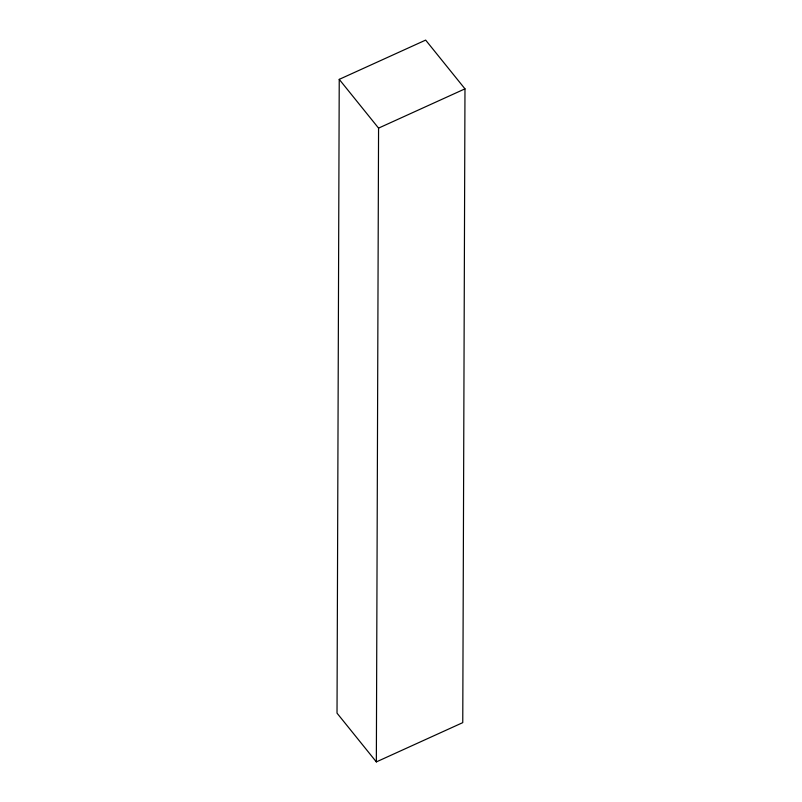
<?xml version="1.0" encoding="UTF-8"?>
<svg xmlns="http://www.w3.org/2000/svg" width="802" height="802" viewBox="0 0 802 802"><rect width="100%" height="100%" fill="white"/><g stroke="black" fill="none" stroke-linecap="round" stroke-linejoin="round"><path stroke-width="1.2" d="M339.236 79.368L337.02 713.148L376.349 761.9L462.764 722.632L464.98 88.852L425.651 40.1L339.236 79.368L378.564 128.119L376.349 761.9M378.564 128.119L464.98 88.852"/></g></svg>
